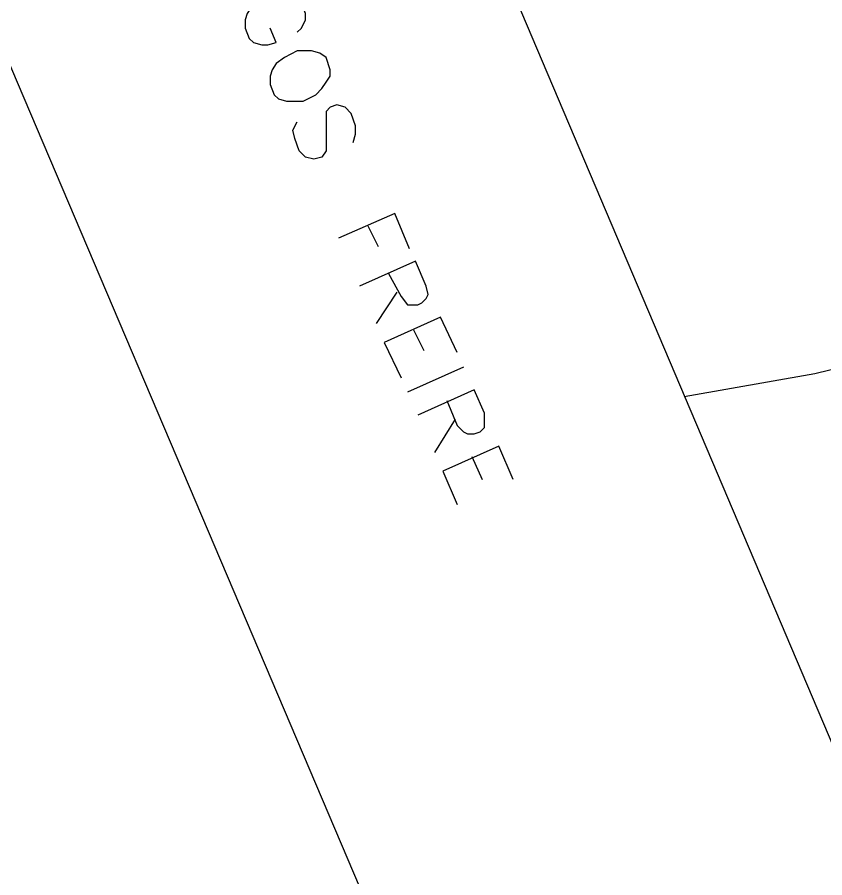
# Model space of a CAD drawing. Header units: millimetres. Extents: x -369 to -70, y -1414 to -1185.
# Drawn here: x -314.25 to -301.11, y -1338.97 to -1324.97 of the extents above; entities that cross this region are included whole.
import ezdxf

# ---------------------------------------------------------------- set-up
doc = ezdxf.new("R2010")
doc.units = ezdxf.units.MM
doc.header["$MEASUREMENT"] = 0
for name, color, linetype in [('12', 12, 'Continuous'), ('14', 14, 'Continuous'), ('2', 2, 'Continuous')]:
    doc.layers.add(name, color=color, linetype=linetype)

msp = doc.modelspace()

# ---------------------------------------------------------------- linework, layer by layer
at = {"layer": '12'}
for points in [[(-309.694, -1325.212), (-309.626, -1325.144), (-309.558, -1325.008), (-309.558, -1324.908), (-309.626, -1324.741), (-309.73, -1324.673), (-309.862, -1324.605), (-309.966, -1324.605), (-310.102, -1324.605), (-310.338, -1324.705), (-310.438, -1324.805), (-310.506, -1324.908), (-310.542, -1325.008), (-310.542, -1325.144), (-310.474, -1325.316), (-310.406, -1325.38), (-310.27, -1325.416), (-310.17, -1325.416), (-310.034, -1325.38), (-310.034, -1325.38), (-310.134, -1325.144)], [(-309.223, -1325.62), (-309.323, -1325.552), (-309.459, -1325.516), (-309.558, -1325.516), (-309.694, -1325.516), (-309.898, -1325.62), (-310.034, -1325.72), (-310.102, -1325.824), (-310.134, -1325.924), (-310.134, -1326.059), (-310.066, -1326.227), (-309.998, -1326.295), (-309.866, -1326.331), (-309.762, -1326.331), (-309.594, -1326.331), (-309.391, -1326.227), (-309.291, -1326.127), (-309.223, -1326.023), (-309.155, -1325.924), (-309.155, -1325.824), (-309.223, -1325.62)], [(-308.783, -1327.007), (-308.747, -1326.871), (-308.747, -1326.735), (-308.815, -1326.531), (-308.915, -1326.431), (-309.051, -1326.395), (-309.155, -1326.431), (-309.223, -1326.499), (-309.223, -1326.567), (-309.223, -1326.667), (-309.223, -1326.971), (-309.223, -1327.074), (-309.223, -1327.142), (-309.291, -1327.242), (-309.423, -1327.278), (-309.558, -1327.242), (-309.662, -1327.142), (-309.73, -1326.939), (-309.762, -1326.803), (-309.694, -1326.667)], [(-307.868, -1328.733), (-308.104, -1328.158), (-308.104, -1328.158), (-309.019, -1328.561)], [(-308.543, -1328.361), (-308.376, -1328.697)], [(-308.208, -1329.137), (-308.004, -1329.508), (-307.9, -1329.644), (-307.868, -1329.644), (-307.732, -1329.644), (-307.664, -1329.612), (-307.596, -1329.544), (-307.564, -1329.476), (-307.596, -1329.34), (-307.768, -1328.933), (-307.768, -1328.933), (-308.679, -1329.34)], [(-308.072, -1329.44), (-308.408, -1329.948)], [(-307.089, -1330.423), (-307.36, -1329.848), (-307.36, -1329.848), (-308.276, -1330.256)], [(-307.8, -1330.052), (-307.632, -1330.391)], [(-308.276, -1330.256), (-308.004, -1330.831)], [(-306.989, -1330.659), (-307.9, -1331.067)], [(-307.261, -1331.203), (-307.089, -1331.606), (-306.989, -1331.71), (-306.921, -1331.742), (-306.817, -1331.742), (-306.717, -1331.71), (-306.649, -1331.642), (-306.649, -1331.574), (-306.649, -1331.407), (-306.817, -1331.031), (-306.817, -1331.031), (-307.732, -1331.439)], [(-307.125, -1331.506), (-307.46, -1332.046)], [(-306.178, -1332.486), (-306.413, -1331.946), (-306.413, -1331.946), (-307.325, -1332.354)], [(-306.853, -1332.114), (-306.685, -1332.486)], [(-307.325, -1332.354), (-307.089, -1332.893)]]:
    msp.add_lwpolyline(points, dxfattribs=at)
at = {"layer": '14'}
for points in [[(-318.63, -1295.267), (-294.336, -1352.451)], [(-322.183, -1307.38), (-302.489, -1353.67)]]:
    msp.add_lwpolyline(points, dxfattribs=at)
at = {"layer": '2'}
msp.add_lwpolyline([(-303.4, -1331.135), (-301.27, -1330.763), (-299.208, -1330.256), (-297.142, -1329.612), (-295.148, -1328.869), (-293.181, -1327.986), (-291.287, -1326.971), (-289.461, -1325.888), (-287.702, -1324.637), (-286.012, -1323.318)], dxfattribs=at)

doc.saveas('drawing.dxf')
